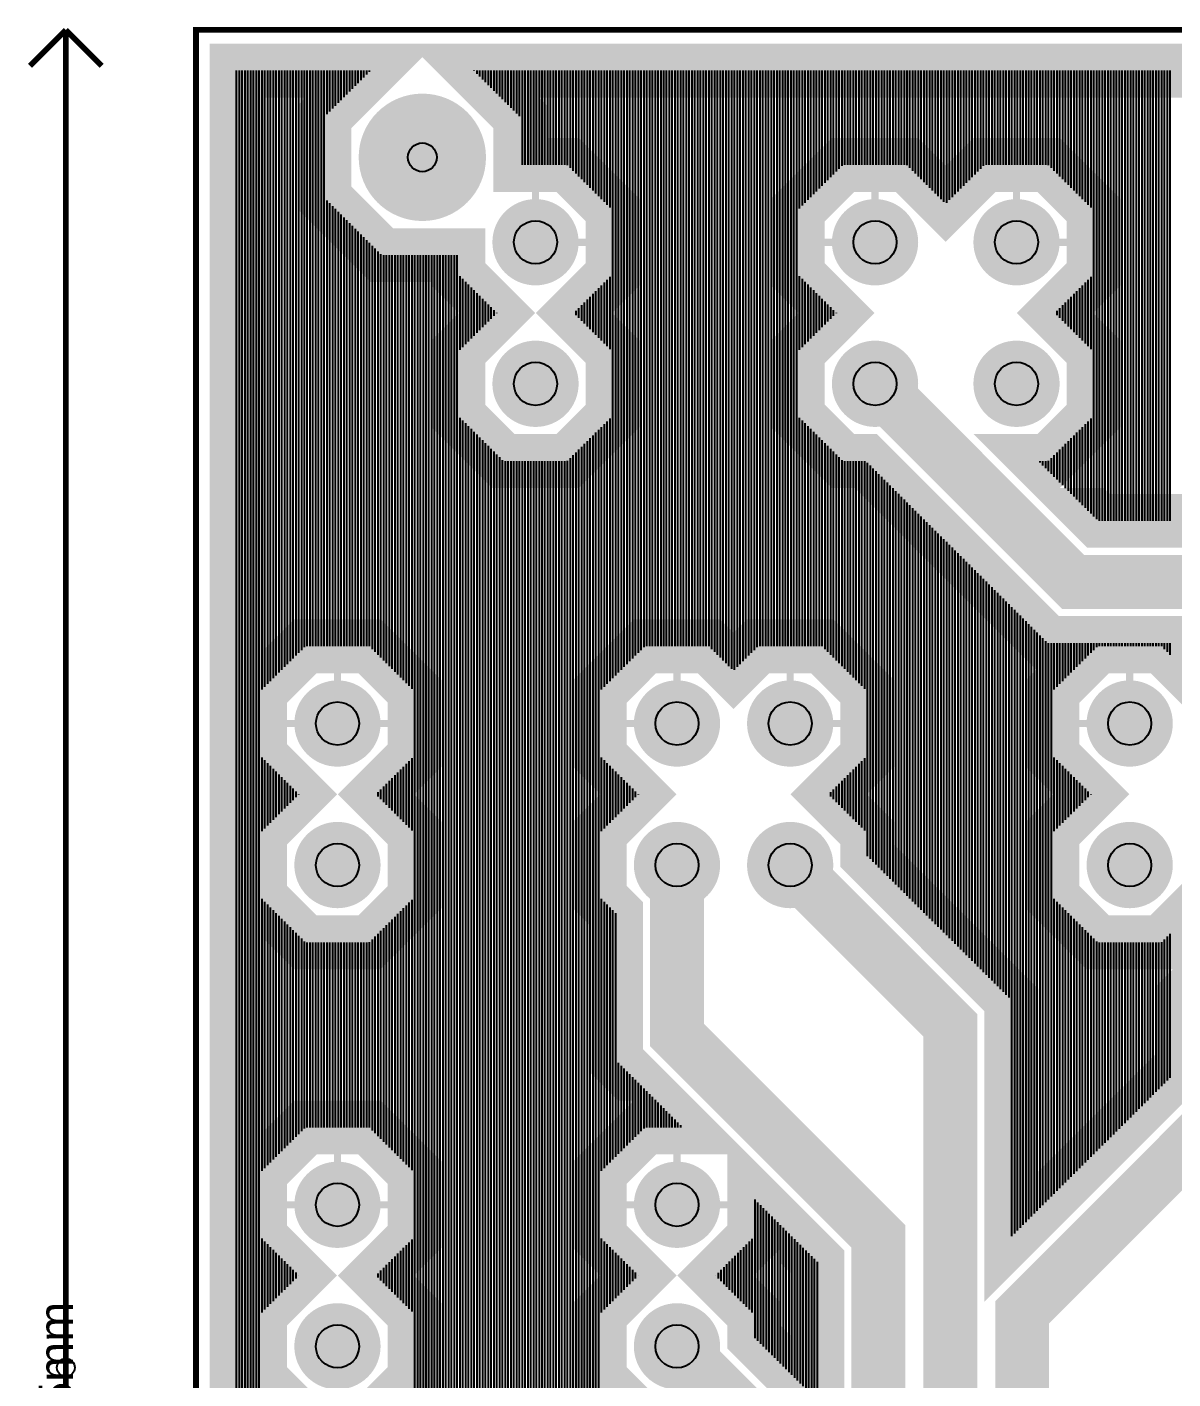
# Model space of a CAD drawing. Header units: centimetres. Extents: x -7.6 to 0, y -0.3 to 9.8.
# Drawn here: x -7.597 to -3.547, y 4.985 to 9.76 of the extents above; entities that cross this region are included whole.
import ezdxf

# ---------------------------------------------------------------- set-up
doc = ezdxf.new("R2010")
doc.units = ezdxf.units.CM
doc.layers.get('0').update_dxf_attribs({"linetype": 'CONTINUOUS'})

# ---------------------------------------------------------------- blocks, each defined once
blk = doc.blocks.new('EPAD')
at = {"const_width": 0.5}
blk.add_lwpolyline([(-0.25, 0, 1), (0.25, 0, 1)], format="xyb", close=True, dxfattribs=at)

msp = doc.modelspace()

# ---------------------------------------------------------------- linework, layer by layer
for points, const_width in [([(-7.46, 9.75), (-7.587, 9.623)], 0.02032), ([(-7.46, 0.3), (-7.46, 9.75)], 0.02032), ([(-7.46, 9.75), (-7.333, 9.623)], 0.02032), ([(-7, 0.3), (0, 0.3), (0, 9.75), (-7, 9.75), (-7, 0.3)], 0.02032), ([(-0.982332, 9.60649), (-6.017668, 9.60649), (-5.854351, 9.443173), (-5.854351, 9.273049), (-5.686899, 9.273049), (-5.526951, 9.113101), (-5.526951, 8.886899), (-5.66385, 8.75), (-5.526951, 8.613101), (-5.526951, 8.386899), (-5.686899, 8.226951), (-5.913101, 8.226951), (-6.073049, 8.386899), (-6.073049, 8.613101), (-5.93615, 8.75), (-6.073049, 8.886899), (-6.073049, 8.954351), (-6.343173, 8.954351), (-6.545649, 9.156827), (-6.545649, 9.443173), (-6.382332, 9.60649), (-6.85649, 9.60649), (-6.85649, 0.44351)], 0.1905), ([(-1.762559, 7.584101), (-3.989427, 7.584101), (-4.632277, 8.226951), (-4.713101, 8.226951), (-4.873049, 8.386899), (-4.873049, 8.613101), (-4.73615, 8.75), (-4.873049, 8.886899), (-4.873049, 9.113101), (-4.713101, 9.273049), (-4.486899, 9.273049), (-4.35, 9.13615), (-4.213101, 9.273049), (-3.986899, 9.273049), (-3.826951, 9.113101), (-3.826951, 8.886899), (-3.96385, 8.75), (-3.826951, 8.613101), (-3.826951, 8.386899), (-3.986899, 8.226951), (-4.021625, 8.226951), (-3.810573, 8.015899), (-2.861273, 8.015899)], 0.1905), ([(-5.8, 9.273049), (-5.8, 9)], 0.0254), ([(-4.6, 9.273049), (-4.6, 9)], 0.0254), ([(-4.1, 9.273049), (-4.1, 9)], 0.0254), ([(-5.526951, 9), (-5.8, 9)], 0.0254), ([(-4.873049, 9), (-4.6, 9)], 0.0254), ([(-3.826951, 9), (-4.1, 9)], 0.0254), ([(-4.6, 8.5), (-3.9, 7.8), (-1.673132, 7.8), (-1.325354, 7.452222), (-1.325354, 3.655051), (-2.556, 2.424405), (-2.556, 1.9)], 0.1905), ([(-6.773049, 7.413101), (-6.773049, 7.186899), (-6.63615, 7.05), (-6.773049, 6.913101), (-6.773049, 6.686899), (-6.613101, 6.526951), (-6.386899, 6.526951), (-6.226951, 6.686899), (-6.226951, 6.913101), (-6.36385, 7.05), (-6.226951, 7.186899), (-6.226951, 7.413101), (-6.386899, 7.573049), (-6.613101, 7.573049), (-6.773049, 7.413101)], 0.1905), ([(-5.413101, 4.826951), (-5.573049, 4.986899), (-5.573049, 5.213101), (-5.43615, 5.35), (-5.573049, 5.486899), (-5.573049, 5.713101), (-5.413101, 5.873049), (-5.278375, 5.873049), (-5.515899, 6.110573), (-5.515899, 6.629749), (-5.573049, 6.686899), (-5.573049, 6.913101), (-5.43615, 7.05), (-5.573049, 7.186899), (-5.573049, 7.413101), (-5.413101, 7.573049), (-5.186899, 7.573049), (-5.1, 7.48615), (-5.013101, 7.573049), (-4.786899, 7.573049), (-4.626951, 7.413101), (-4.626951, 7.186899), (-4.76385, 7.05), (-4.626951, 6.913101), (-4.626951, 6.832277), (-4.118101, 6.323427), (-4.118101, 5.487225), (-3.515899, 6.089427), (-3.515899, 6.597951), (-3.586899, 6.526951), (-3.813101, 6.526951), (-3.973049, 6.686899), (-3.973049, 6.913101), (-3.83615, 7.05), (-3.973049, 7.186899), (-3.973049, 7.413101), (-3.813101, 7.573049), (-3.586899, 7.573049), (-3.5, 7.48615), (-3.413101, 7.573049)], 0.1905), ([(-6.5, 7.573049), (-6.5, 7.3)], 0.0254), ([(-5.3, 7.573049), (-5.3, 7.3)], 0.0254), ([(-4.9, 7.573049), (-4.9, 7.3)], 0.0254), ([(-3.7, 7.573049), (-3.7, 7.3)], 0.0254), ([(-6.773049, 7.3), (-6.5, 7.3)], 0.0254), ([(-6.226951, 7.3), (-6.5, 7.3)], 0.0254), ([(-5.573049, 7.3), (-5.3, 7.3)], 0.0254), ([(-4.626951, 7.3), (-4.9, 7.3)], 0.0254), ([(-3.973049, 7.3), (-3.7, 7.3)], 0.0254), ([(-4.588, 1.9), (-4.588, 5.488), (-5.3, 6.2), (-5.3, 6.8)], 0.1905), ([(-4.334, 1.9), (-4.334, 6.234), (-4.9, 6.8)], 0.1905), ([(-3.3, 6.8), (-3.3, 6), (-4.08, 5.22), (-4.08, 1.9)], 0.1905), ([(-6.773049, 5.713101), (-6.773049, 5.486899), (-6.63615, 5.35), (-6.773049, 5.213101), (-6.773049, 4.986899), (-6.613101, 4.826951), (-6.386899, 4.826951), (-6.226951, 4.986899), (-6.226951, 5.213101), (-6.36385, 5.35), (-6.226951, 5.486899), (-6.226951, 5.713101), (-6.386899, 5.873049), (-6.613101, 5.873049), (-6.773049, 5.713101)], 0.1905), ([(-6.5, 5.873049), (-6.5, 5.6)], 0.0254), ([(-5.3, 5.873049), (-5.3, 5.6)], 0.0254), ([(-5.026951, 5.486899), (-5.16385, 5.35), (-5.026951, 5.213101), (-5.026951, 5.132277), (-4.803899, 4.909225), (-4.803899, 5.398573), (-5.026951, 5.621625), (-5.026951, 5.486899)], 0.1905), ([(-6.773049, 5.6), (-6.5, 5.6)], 0.0254), ([(-6.226951, 5.6), (-6.5, 5.6)], 0.0254), ([(-5.573049, 5.6), (-5.3, 5.6)], 0.0254), ([(-5.026951, 5.6), (-5.3, 5.6)], 0.0254), ([(-4.842, 1.9), (-4.842, 4.642), (-5.3, 5.1)], 0.1905)]:
    msp.add_lwpolyline(points, dxfattribs=dict(const_width=const_width))
for points in [[(-6.85649, 0.44351), (-6.85649, 9.60649)], [(-6.84649, 0.44351), (-6.84649, 9.60649)], [(-6.83649, 0.44351), (-6.83649, 9.60649)], [(-6.82649, 0.44351), (-6.82649, 9.60649)], [(-6.81649, 0.44351), (-6.81649, 9.60649)], [(-6.80649, 0.44351), (-6.80649, 9.60649)], [(-6.79649, 0.44351), (-6.79649, 9.60649)], [(-6.78649, 0.44351), (-6.78649, 9.60649)], [(-6.77649, 0.44351), (-6.77649, 9.60649)], [(-6.76649, 7.41966), (-6.76649, 9.60649)], [(-6.75649, 7.42966), (-6.75649, 9.60649)], [(-6.74649, 7.43966), (-6.74649, 9.60649)], [(-6.73649, 7.44966), (-6.73649, 9.60649)], [(-6.72649, 7.45966), (-6.72649, 9.60649)], [(-6.71649, 7.46966), (-6.71649, 9.60649)], [(-6.70649, 7.47966), (-6.70649, 9.60649)], [(-6.69649, 7.48966), (-6.69649, 9.60649)], [(-6.68649, 7.49966), (-6.68649, 9.60649)], [(-6.67649, 7.50966), (-6.67649, 9.60649)], [(-6.66649, 7.51966), (-6.66649, 9.60649)], [(-6.65649, 7.52966), (-6.65649, 9.60649)], [(-6.64649, 7.53966), (-6.64649, 9.60649)], [(-6.63649, 7.54966), (-6.63649, 9.60649)], [(-6.62649, 7.55966), (-6.62649, 9.60649)], [(-6.61649, 7.56966), (-6.61649, 9.60649)], [(-6.60649, 7.573049), (-6.60649, 9.60649)], [(-6.59649, 7.573049), (-6.59649, 9.60649)], [(-6.58649, 7.573049), (-6.58649, 9.60649)], [(-6.57649, 7.573049), (-6.57649, 9.60649)], [(-6.56649, 7.573049), (-6.56649, 9.60649)], [(-6.55649, 7.573049), (-6.55649, 9.60649)], [(-6.54649, 7.573049), (-6.54649, 9.60649)], [(-6.53649, 9.452332), (-6.53649, 9.60649)], [(-6.52649, 9.462332), (-6.52649, 9.60649)], [(-6.51649, 9.472332), (-6.51649, 9.60649)], [(-6.50649, 9.482332), (-6.50649, 9.60649)], [(-6.49649, 9.492332), (-6.49649, 9.60649)], [(-6.48649, 9.502332), (-6.48649, 9.60649)], [(-6.47649, 9.512332), (-6.47649, 9.60649)], [(-6.46649, 9.522332), (-6.46649, 9.60649)], [(-6.45649, 9.532332), (-6.45649, 9.60649)], [(-6.44649, 9.542332), (-6.44649, 9.60649)], [(-6.43649, 9.552332), (-6.43649, 9.60649)], [(-6.42649, 9.562332), (-6.42649, 9.60649)], [(-6.41649, 9.572332), (-6.41649, 9.60649)], [(-6.40649, 9.582332), (-6.40649, 9.60649)], [(-6.39649, 9.592332), (-6.39649, 9.60649)], [(-6.38649, 9.602332), (-6.38649, 9.60649)], [(-6.01649, 9.605312), (-6.01649, 9.60649)], [(-6.00649, 9.595312), (-6.00649, 9.60649)], [(-5.99649, 9.585312), (-5.99649, 9.60649)], [(-5.98649, 9.575312), (-5.98649, 9.60649)], [(-5.97649, 9.565312), (-5.97649, 9.60649)], [(-5.96649, 9.555312), (-5.96649, 9.60649)], [(-5.95649, 9.545312), (-5.95649, 9.60649)], [(-5.94649, 9.535312), (-5.94649, 9.60649)], [(-5.93649, 9.525312), (-5.93649, 9.60649)], [(-5.92649, 9.515312), (-5.92649, 9.60649)], [(-5.91649, 9.505312), (-5.91649, 9.60649)], [(-5.90649, 9.495312), (-5.90649, 9.60649)], [(-5.89649, 9.485312), (-5.89649, 9.60649)], [(-5.88649, 9.475312), (-5.88649, 9.60649)], [(-5.87649, 9.465312), (-5.87649, 9.60649)], [(-5.86649, 9.455312), (-5.86649, 9.60649)], [(-5.85649, 9.445312), (-5.85649, 9.60649)], [(-5.84649, 9.273049), (-5.84649, 9.60649)], [(-5.83649, 9.273049), (-5.83649, 9.60649)], [(-5.82649, 9.273049), (-5.82649, 9.60649)], [(-5.81649, 9.273049), (-5.81649, 9.60649)], [(-5.80649, 9.273049), (-5.80649, 9.60649)], [(-5.79649, 9.273049), (-5.79649, 9.60649)], [(-5.78649, 9.273049), (-5.78649, 9.60649)], [(-5.77649, 9.273049), (-5.77649, 9.60649)], [(-5.76649, 9.273049), (-5.76649, 9.60649)], [(-5.75649, 9.273049), (-5.75649, 9.60649)], [(-5.74649, 9.273049), (-5.74649, 9.60649)], [(-5.73649, 9.273049), (-5.73649, 9.60649)], [(-5.72649, 9.273049), (-5.72649, 9.60649)], [(-5.71649, 9.273049), (-5.71649, 9.60649)], [(-5.70649, 9.273049), (-5.70649, 9.60649)], [(-5.69649, 9.273049), (-5.69649, 9.60649)], [(-5.68649, 9.27264), (-5.68649, 9.60649)], [(-5.67649, 9.26264), (-5.67649, 9.60649)], [(-5.66649, 9.25264), (-5.66649, 9.60649)], [(-5.65649, 9.24264), (-5.65649, 9.60649)], [(-5.64649, 9.23264), (-5.64649, 9.60649)], [(-5.63649, 9.22264), (-5.63649, 9.60649)], [(-5.62649, 9.21264), (-5.62649, 9.60649)], [(-5.61649, 9.20264), (-5.61649, 9.60649)], [(-5.60649, 9.19264), (-5.60649, 9.60649)], [(-5.59649, 9.18264), (-5.59649, 9.60649)], [(-5.58649, 9.17264), (-5.58649, 9.60649)], [(-5.57649, 9.16264), (-5.57649, 9.60649)], [(-5.56649, 9.15264), (-5.56649, 9.60649)], [(-5.55649, 9.14264), (-5.55649, 9.60649)], [(-5.54649, 9.13264), (-5.54649, 9.60649)], [(-5.53649, 9.12264), (-5.53649, 9.60649)], [(-5.52649, 7.45966), (-5.52649, 9.60649)], [(-5.51649, 7.46966), (-5.51649, 9.60649)], [(-5.50649, 7.47966), (-5.50649, 9.60649)], [(-5.49649, 7.48966), (-5.49649, 9.60649)], [(-5.48649, 7.49966), (-5.48649, 9.60649)], [(-5.47649, 7.50966), (-5.47649, 9.60649)], [(-5.46649, 7.51966), (-5.46649, 9.60649)], [(-5.45649, 7.52966), (-5.45649, 9.60649)], [(-5.44649, 7.53966), (-5.44649, 9.60649)], [(-5.43649, 7.54966), (-5.43649, 9.60649)], [(-5.42649, 7.55966), (-5.42649, 9.60649)], [(-5.41649, 7.56966), (-5.41649, 9.60649)], [(-5.40649, 7.573049), (-5.40649, 9.60649)], [(-5.39649, 7.573049), (-5.39649, 9.60649)], [(-5.38649, 7.573049), (-5.38649, 9.60649)], [(-5.37649, 7.573049), (-5.37649, 9.60649)], [(-5.36649, 7.573049), (-5.36649, 9.60649)], [(-5.35649, 7.573049), (-5.35649, 9.60649)], [(-5.34649, 7.573049), (-5.34649, 9.60649)], [(-5.33649, 7.573049), (-5.33649, 9.60649)], [(-5.32649, 7.573049), (-5.32649, 9.60649)], [(-5.31649, 7.573049), (-5.31649, 9.60649)], [(-5.30649, 7.573049), (-5.30649, 9.60649)], [(-5.29649, 7.573049), (-5.29649, 9.60649)], [(-5.28649, 7.573049), (-5.28649, 9.60649)], [(-5.27649, 7.573049), (-5.27649, 9.60649)], [(-5.26649, 7.573049), (-5.26649, 9.60649)], [(-5.25649, 7.573049), (-5.25649, 9.60649)], [(-5.24649, 7.573049), (-5.24649, 9.60649)], [(-5.23649, 7.573049), (-5.23649, 9.60649)], [(-5.22649, 7.573049), (-5.22649, 9.60649)], [(-5.21649, 7.573049), (-5.21649, 9.60649)], [(-5.20649, 7.573049), (-5.20649, 9.60649)], [(-5.19649, 7.573049), (-5.19649, 9.60649)], [(-5.18649, 7.57264), (-5.18649, 9.60649)], [(-5.17649, 7.56264), (-5.17649, 9.60649)], [(-5.16649, 7.55264), (-5.16649, 9.60649)], [(-5.15649, 7.54264), (-5.15649, 9.60649)], [(-5.14649, 7.53264), (-5.14649, 9.60649)], [(-5.13649, 7.52264), (-5.13649, 9.60649)], [(-5.12649, 7.51264), (-5.12649, 9.60649)], [(-5.11649, 7.50264), (-5.11649, 9.60649)], [(-5.10649, 7.49264), (-5.10649, 9.60649)], [(-5.09649, 7.48966), (-5.09649, 9.60649)], [(-5.08649, 7.49966), (-5.08649, 9.60649)], [(-5.07649, 7.50966), (-5.07649, 9.60649)], [(-5.06649, 7.51966), (-5.06649, 9.60649)], [(-5.05649, 7.52966), (-5.05649, 9.60649)], [(-5.04649, 7.53966), (-5.04649, 9.60649)], [(-5.03649, 7.54966), (-5.03649, 9.60649)], [(-5.02649, 7.55966), (-5.02649, 9.60649)], [(-5.01649, 7.56966), (-5.01649, 9.60649)], [(-5.00649, 7.573049), (-5.00649, 9.60649)], [(-4.99649, 7.573049), (-4.99649, 9.60649)], [(-4.98649, 7.573049), (-4.98649, 9.60649)], [(-4.97649, 7.573049), (-4.97649, 9.60649)], [(-4.96649, 7.573049), (-4.96649, 9.60649)], [(-4.95649, 7.573049), (-4.95649, 9.60649)], [(-4.94649, 7.573049), (-4.94649, 9.60649)], [(-4.93649, 7.573049), (-4.93649, 9.60649)], [(-4.92649, 7.573049), (-4.92649, 9.60649)], [(-4.91649, 7.573049), (-4.91649, 9.60649)], [(-4.90649, 7.573049), (-4.90649, 9.60649)], [(-4.89649, 7.573049), (-4.89649, 9.60649)], [(-4.88649, 7.573049), (-4.88649, 9.60649)], [(-4.87649, 7.573049), (-4.87649, 9.60649)], [(-4.86649, 9.11966), (-4.86649, 9.60649)], [(-4.85649, 9.12966), (-4.85649, 9.60649)], [(-4.84649, 9.13966), (-4.84649, 9.60649)], [(-4.83649, 9.14966), (-4.83649, 9.60649)], [(-4.82649, 9.15966), (-4.82649, 9.60649)], [(-4.81649, 9.16966), (-4.81649, 9.60649)], [(-4.80649, 9.17966), (-4.80649, 9.60649)], [(-4.79649, 9.18966), (-4.79649, 9.60649)], [(-4.78649, 9.19966), (-4.78649, 9.60649)], [(-4.77649, 9.20966), (-4.77649, 9.60649)], [(-4.76649, 9.21966), (-4.76649, 9.60649)], [(-4.75649, 9.22966), (-4.75649, 9.60649)], [(-4.74649, 9.23966), (-4.74649, 9.60649)], [(-4.73649, 9.24966), (-4.73649, 9.60649)], [(-4.72649, 9.25966), (-4.72649, 9.60649)], [(-4.71649, 9.26966), (-4.71649, 9.60649)], [(-4.70649, 9.273049), (-4.70649, 9.60649)], [(-4.69649, 9.273049), (-4.69649, 9.60649)], [(-4.68649, 9.273049), (-4.68649, 9.60649)], [(-4.67649, 9.273049), (-4.67649, 9.60649)], [(-4.66649, 9.273049), (-4.66649, 9.60649)], [(-4.65649, 9.273049), (-4.65649, 9.60649)], [(-4.64649, 9.273049), (-4.64649, 9.60649)], [(-4.63649, 9.273049), (-4.63649, 9.60649)], [(-4.62649, 9.273049), (-4.62649, 9.60649)], [(-4.61649, 9.273049), (-4.61649, 9.60649)], [(-4.60649, 9.273049), (-4.60649, 9.60649)], [(-4.59649, 9.273049), (-4.59649, 9.60649)], [(-4.58649, 9.273049), (-4.58649, 9.60649)], [(-4.57649, 9.273049), (-4.57649, 9.60649)], [(-4.56649, 9.273049), (-4.56649, 9.60649)], [(-4.55649, 9.273049), (-4.55649, 9.60649)], [(-4.54649, 9.273049), (-4.54649, 9.60649)], [(-4.53649, 9.273049), (-4.53649, 9.60649)], [(-4.52649, 9.273049), (-4.52649, 9.60649)], [(-4.51649, 9.273049), (-4.51649, 9.60649)], [(-4.50649, 9.273049), (-4.50649, 9.60649)], [(-4.49649, 9.273049), (-4.49649, 9.60649)], [(-4.48649, 9.27264), (-4.48649, 9.60649)], [(-4.47649, 9.26264), (-4.47649, 9.60649)], [(-4.46649, 9.25264), (-4.46649, 9.60649)], [(-4.45649, 9.24264), (-4.45649, 9.60649)], [(-4.44649, 9.23264), (-4.44649, 9.60649)], [(-4.43649, 9.22264), (-4.43649, 9.60649)], [(-4.42649, 9.21264), (-4.42649, 9.60649)], [(-4.41649, 9.20264), (-4.41649, 9.60649)], [(-4.40649, 9.19264), (-4.40649, 9.60649)], [(-4.39649, 9.18264), (-4.39649, 9.60649)], [(-4.38649, 9.17264), (-4.38649, 9.60649)], [(-4.37649, 9.16264), (-4.37649, 9.60649)], [(-4.36649, 9.15264), (-4.36649, 9.60649)], [(-4.35649, 9.14264), (-4.35649, 9.60649)], [(-4.34649, 9.13966), (-4.34649, 9.60649)], [(-4.33649, 9.14966), (-4.33649, 9.60649)], [(-4.32649, 9.15966), (-4.32649, 9.60649)], [(-4.31649, 9.16966), (-4.31649, 9.60649)], [(-4.30649, 9.17966), (-4.30649, 9.60649)], [(-4.29649, 9.18966), (-4.29649, 9.60649)], [(-4.28649, 9.19966), (-4.28649, 9.60649)], [(-4.27649, 9.20966), (-4.27649, 9.60649)], [(-4.26649, 9.21966), (-4.26649, 9.60649)], [(-4.25649, 9.22966), (-4.25649, 9.60649)], [(-4.24649, 9.23966), (-4.24649, 9.60649)], [(-4.23649, 9.24966), (-4.23649, 9.60649)], [(-4.22649, 9.25966), (-4.22649, 9.60649)], [(-4.21649, 9.26966), (-4.21649, 9.60649)], [(-4.20649, 9.273049), (-4.20649, 9.60649)], [(-4.19649, 9.273049), (-4.19649, 9.60649)], [(-4.18649, 9.273049), (-4.18649, 9.60649)], [(-4.17649, 9.273049), (-4.17649, 9.60649)], [(-4.16649, 9.273049), (-4.16649, 9.60649)], [(-4.15649, 9.273049), (-4.15649, 9.60649)], [(-4.14649, 9.273049), (-4.14649, 9.60649)], [(-4.13649, 9.273049), (-4.13649, 9.60649)], [(-4.12649, 9.273049), (-4.12649, 9.60649)], [(-4.11649, 9.273049), (-4.11649, 9.60649)], [(-4.10649, 9.273049), (-4.10649, 9.60649)], [(-4.09649, 9.273049), (-4.09649, 9.60649)], [(-4.08649, 9.273049), (-4.08649, 9.60649)], [(-4.07649, 9.273049), (-4.07649, 9.60649)], [(-4.06649, 9.273049), (-4.06649, 9.60649)], [(-4.05649, 9.273049), (-4.05649, 9.60649)], [(-4.04649, 9.273049), (-4.04649, 9.60649)], [(-4.03649, 9.273049), (-4.03649, 9.60649)], [(-4.02649, 9.273049), (-4.02649, 9.60649)], [(-4.01649, 9.273049), (-4.01649, 9.60649)], [(-4.00649, 9.273049), (-4.00649, 9.60649)], [(-3.99649, 9.273049), (-3.99649, 9.60649)], [(-3.98649, 9.27264), (-3.98649, 9.60649)], [(-3.97649, 9.26264), (-3.97649, 9.60649)], [(-3.96649, 9.25264), (-3.96649, 9.60649)], [(-3.95649, 9.24264), (-3.95649, 9.60649)], [(-3.94649, 9.23264), (-3.94649, 9.60649)], [(-3.93649, 9.22264), (-3.93649, 9.60649)], [(-3.92649, 9.21264), (-3.92649, 9.60649)], [(-3.91649, 9.20264), (-3.91649, 9.60649)], [(-3.90649, 9.19264), (-3.90649, 9.60649)], [(-3.89649, 9.18264), (-3.89649, 9.60649)], [(-3.88649, 9.17264), (-3.88649, 9.60649)], [(-3.87649, 9.16264), (-3.87649, 9.60649)], [(-3.86649, 9.15264), (-3.86649, 9.60649)], [(-3.85649, 9.14264), (-3.85649, 9.60649)], [(-3.84649, 9.13264), (-3.84649, 9.60649)], [(-3.83649, 9.12264), (-3.83649, 9.60649)], [(-3.82649, 8.031816), (-3.82649, 9.60649)], [(-3.81649, 8.021816), (-3.81649, 9.60649)], [(-3.80649, 8.015899), (-3.80649, 9.60649)], [(-3.79649, 8.015899), (-3.79649, 9.60649)], [(-3.78649, 8.015899), (-3.78649, 9.60649)], [(-3.77649, 8.015899), (-3.77649, 9.60649)], [(-3.76649, 8.015899), (-3.76649, 9.60649)], [(-3.75649, 8.015899), (-3.75649, 9.60649)], [(-3.74649, 8.015899), (-3.74649, 9.60649)], [(-3.73649, 8.015899), (-3.73649, 9.60649)], [(-3.72649, 8.015899), (-3.72649, 9.60649)], [(-3.71649, 8.015899), (-3.71649, 9.60649)], [(-3.70649, 8.015899), (-3.70649, 9.60649)], [(-3.69649, 8.015899), (-3.69649, 9.60649)], [(-3.68649, 8.015899), (-3.68649, 9.60649)], [(-3.67649, 8.015899), (-3.67649, 9.60649)], [(-3.66649, 8.015899), (-3.66649, 9.60649)], [(-3.65649, 8.015899), (-3.65649, 9.60649)], [(-3.64649, 8.015899), (-3.64649, 9.60649)], [(-3.63649, 8.015899), (-3.63649, 9.60649)], [(-3.62649, 8.015899), (-3.62649, 9.60649)], [(-3.61649, 8.015899), (-3.61649, 9.60649)], [(-3.60649, 8.015899), (-3.60649, 9.60649)], [(-3.59649, 8.015899), (-3.59649, 9.60649)], [(-3.58649, 8.015899), (-3.58649, 9.60649)], [(-3.57649, 8.015899), (-3.57649, 9.60649)], [(-3.56649, 8.015899), (-3.56649, 9.60649)], [(-3.55649, 8.015899), (-3.55649, 9.60649)], [(-6.53649, 7.573049), (-6.53649, 9.147668)], [(-6.52649, 7.573049), (-6.52649, 9.137668)], [(-6.51649, 7.573049), (-6.51649, 9.127668)], [(-6.50649, 7.573049), (-6.50649, 9.117668)], [(-6.49649, 7.573049), (-6.49649, 9.107668)], [(-6.48649, 7.573049), (-6.48649, 9.097668)], [(-6.47649, 7.573049), (-6.47649, 9.087668)], [(-6.46649, 7.573049), (-6.46649, 9.077668)], [(-6.45649, 7.573049), (-6.45649, 9.067668)], [(-6.44649, 7.573049), (-6.44649, 9.057668)], [(-6.43649, 7.573049), (-6.43649, 9.047668)], [(-6.42649, 7.573049), (-6.42649, 9.037668)], [(-6.41649, 7.573049), (-6.41649, 9.027668)], [(-6.40649, 7.573049), (-6.40649, 9.017668)], [(-6.39649, 7.573049), (-6.39649, 9.007668)], [(-6.38649, 7.57264), (-6.38649, 8.997668)], [(-6.37649, 7.56264), (-6.37649, 8.987668)], [(-6.36649, 7.55264), (-6.36649, 8.977668)], [(-6.35649, 7.54264), (-6.35649, 8.967668)], [(-6.34649, 7.53264), (-6.34649, 8.957668)], [(-6.33649, 7.52264), (-6.33649, 8.954351)], [(-6.32649, 7.51264), (-6.32649, 8.954351)], [(-6.31649, 7.50264), (-6.31649, 8.954351)], [(-6.30649, 7.49264), (-6.30649, 8.954351)], [(-6.29649, 7.48264), (-6.29649, 8.954351)], [(-6.28649, 7.47264), (-6.28649, 8.954351)], [(-6.27649, 7.46264), (-6.27649, 8.954351)], [(-6.26649, 7.45264), (-6.26649, 8.954351)], [(-6.25649, 7.44264), (-6.25649, 8.954351)], [(-6.24649, 7.43264), (-6.24649, 8.954351)], [(-6.23649, 7.42264), (-6.23649, 8.954351)], [(-6.22649, 0.945649), (-6.22649, 8.954351)], [(-6.21649, 0.945649), (-6.21649, 8.954351)], [(-6.20649, 0.945649), (-6.20649, 8.954351)], [(-6.19649, 0.945649), (-6.19649, 8.954351)], [(-6.18649, 0.945649), (-6.18649, 8.954351)], [(-6.17649, 0.945649), (-6.17649, 8.954351)], [(-6.16649, 0.945649), (-6.16649, 8.954351)], [(-6.15649, 0.945649), (-6.15649, 8.954351)], [(-6.14649, 0.945649), (-6.14649, 8.954351)], [(-6.13649, 0.945649), (-6.13649, 8.954351)], [(-6.12649, 0.945649), (-6.12649, 8.954351)], [(-6.11649, 0.945649), (-6.11649, 8.954351)], [(-6.10649, 0.945649), (-6.10649, 8.954351)], [(-6.09649, 0.945649), (-6.09649, 8.954351)], [(-6.08649, 0.945649), (-6.08649, 8.954351)], [(-6.07649, 0.945649), (-6.07649, 8.954351)], [(-6.06649, 8.61966), (-6.06649, 8.88034)], [(-6.05649, 8.62966), (-6.05649, 8.87034)], [(-6.04649, 8.63966), (-6.04649, 8.86034)], [(-6.03649, 8.64966), (-6.03649, 8.85034)], [(-6.02649, 8.65966), (-6.02649, 8.84034)], [(-5.57649, 8.66264), (-5.57649, 8.83736)], [(-5.56649, 8.65264), (-5.56649, 8.84736)], [(-5.55649, 8.64264), (-5.55649, 8.85736)], [(-5.54649, 8.63264), (-5.54649, 8.86736)], [(-5.53649, 8.62264), (-5.53649, 8.87736)], [(-4.86649, 8.61966), (-4.86649, 8.88034)], [(-4.85649, 8.62966), (-4.85649, 8.87034)], [(-4.84649, 8.63966), (-4.84649, 8.86034)], [(-4.83649, 8.64966), (-4.83649, 8.85034)], [(-4.82649, 8.65966), (-4.82649, 8.84034)], [(-3.87649, 8.66264), (-3.87649, 8.83736)], [(-3.86649, 8.65264), (-3.86649, 8.84736)], [(-3.85649, 8.64264), (-3.85649, 8.85736)], [(-3.84649, 8.63264), (-3.84649, 8.86736)], [(-3.83649, 8.62264), (-3.83649, 8.87736)], [(-6.01649, 8.66966), (-6.01649, 8.83034)], [(-6.00649, 8.67966), (-6.00649, 8.82034)], [(-5.99649, 8.68966), (-5.99649, 8.81034)], [(-5.98649, 8.69966), (-5.98649, 8.80034)], [(-5.97649, 8.70966), (-5.97649, 8.79034)], [(-5.62649, 8.71264), (-5.62649, 8.78736)], [(-5.61649, 8.70264), (-5.61649, 8.79736)], [(-5.60649, 8.69264), (-5.60649, 8.80736)], [(-5.59649, 8.68264), (-5.59649, 8.81736)], [(-5.58649, 8.67264), (-5.58649, 8.82736)], [(-4.81649, 8.66966), (-4.81649, 8.83034)], [(-4.80649, 8.67966), (-4.80649, 8.82034)], [(-4.79649, 8.68966), (-4.79649, 8.81034)], [(-4.78649, 8.69966), (-4.78649, 8.80034)], [(-4.77649, 8.70966), (-4.77649, 8.79034)], [(-3.92649, 8.71264), (-3.92649, 8.78736)], [(-3.91649, 8.70264), (-3.91649, 8.79736)], [(-3.90649, 8.69264), (-3.90649, 8.80736)], [(-3.89649, 8.68264), (-3.89649, 8.81736)], [(-3.88649, 8.67264), (-3.88649, 8.82736)], [(-5.96649, 8.71966), (-5.96649, 8.78034)], [(-5.95649, 8.72966), (-5.95649, 8.77034)], [(-5.94649, 8.73966), (-5.94649, 8.76034)], [(-5.93649, 8.74966), (-5.93649, 8.75034)], [(-5.65649, 8.74264), (-5.65649, 8.75736)], [(-5.64649, 8.73264), (-5.64649, 8.76736)], [(-5.63649, 8.72264), (-5.63649, 8.77736)], [(-4.76649, 8.71966), (-4.76649, 8.78034)], [(-4.75649, 8.72966), (-4.75649, 8.77034)], [(-4.74649, 8.73966), (-4.74649, 8.76034)], [(-4.73649, 8.74966), (-4.73649, 8.75034)], [(-3.95649, 8.74264), (-3.95649, 8.75736)], [(-3.94649, 8.73264), (-3.94649, 8.76736)], [(-3.93649, 8.72264), (-3.93649, 8.77736)], [(-6.06649, 0.945649), (-6.06649, 8.38034)], [(-6.05649, 0.945312), (-6.05649, 8.37034)], [(-6.04649, 0.935312), (-6.04649, 8.36034)], [(-5.55649, 7.42966), (-5.55649, 8.35736)], [(-5.54649, 7.43966), (-5.54649, 8.36736)], [(-5.53649, 7.44966), (-5.53649, 8.37736)], [(-4.86649, 7.573049), (-4.86649, 8.38034)], [(-4.85649, 7.573049), (-4.85649, 8.37034)], [(-4.84649, 7.573049), (-4.84649, 8.36034)], [(-3.85649, 8.061816), (-3.85649, 8.35736)], [(-3.84649, 8.051816), (-3.84649, 8.36736)], [(-3.83649, 8.041816), (-3.83649, 8.37736)], [(-6.03649, 0.925312), (-6.03649, 8.35034)], [(-6.02649, 0.915312), (-6.02649, 8.34034)], [(-6.01649, 0.905312), (-6.01649, 8.33034)], [(-6.00649, 0.895312), (-6.00649, 8.32034)], [(-5.99649, 0.885312), (-5.99649, 8.31034)], [(-5.59649, 0.44351), (-5.59649, 8.31736)], [(-5.58649, 0.44351), (-5.58649, 8.32736)], [(-5.57649, 0.44351), (-5.57649, 8.33736)], [(-5.56649, 7.41966), (-5.56649, 8.34736)], [(-4.83649, 7.573049), (-4.83649, 8.35034)], [(-4.82649, 7.573049), (-4.82649, 8.34034)], [(-4.81649, 7.573049), (-4.81649, 8.33034)], [(-4.80649, 7.573049), (-4.80649, 8.32034)], [(-4.79649, 7.573049), (-4.79649, 8.31034)], [(-3.89649, 8.101816), (-3.89649, 8.31736)], [(-3.88649, 8.091816), (-3.88649, 8.32736)], [(-3.87649, 8.081816), (-3.87649, 8.33736)], [(-3.86649, 8.071816), (-3.86649, 8.34736)], [(-5.98649, 0.875312), (-5.98649, 8.30034)], [(-5.97649, 0.865312), (-5.97649, 8.29034)], [(-5.96649, 0.855312), (-5.96649, 8.28034)], [(-5.95649, 0.845312), (-5.95649, 8.27034)], [(-5.64649, 0.44351), (-5.64649, 8.26736)], [(-5.63649, 0.44351), (-5.63649, 8.27736)], [(-5.62649, 0.44351), (-5.62649, 8.28736)], [(-5.61649, 0.44351), (-5.61649, 8.29736)], [(-5.60649, 0.44351), (-5.60649, 8.30736)], [(-4.78649, 7.57264), (-4.78649, 8.30034)], [(-4.77649, 7.56264), (-4.77649, 8.29034)], [(-4.76649, 7.55264), (-4.76649, 8.28034)], [(-4.75649, 7.54264), (-4.75649, 8.27034)], [(-3.94649, 8.151816), (-3.94649, 8.26736)], [(-3.93649, 8.141816), (-3.93649, 8.27736)], [(-3.92649, 8.131816), (-3.92649, 8.28736)], [(-3.91649, 8.121816), (-3.91649, 8.29736)], [(-3.90649, 8.111816), (-3.90649, 8.30736)], [(-5.94649, 0.835312), (-5.94649, 8.26034)], [(-5.93649, 0.825312), (-5.93649, 8.25034)], [(-5.92649, 0.815312), (-5.92649, 8.24034)], [(-5.91649, 0.805312), (-5.91649, 8.23034)], [(-5.90649, 0.795312), (-5.90649, 8.226951)], [(-5.89649, 0.785312), (-5.89649, 8.226951)], [(-5.88649, 0.775312), (-5.88649, 8.226951)], [(-5.87649, 0.765312), (-5.87649, 8.226951)], [(-5.86649, 0.755312), (-5.86649, 8.226951)], [(-5.85649, 0.745312), (-5.85649, 8.226951)], [(-5.84649, 0.44351), (-5.84649, 8.226951)], [(-5.83649, 0.44351), (-5.83649, 8.226951)], [(-5.82649, 0.44351), (-5.82649, 8.226951)], [(-5.81649, 0.44351), (-5.81649, 8.226951)], [(-5.80649, 0.44351), (-5.80649, 8.226951)], [(-5.79649, 0.44351), (-5.79649, 8.226951)], [(-5.78649, 0.44351), (-5.78649, 8.226951)], [(-5.77649, 0.44351), (-5.77649, 8.226951)], [(-5.76649, 0.44351), (-5.76649, 8.226951)], [(-5.75649, 0.44351), (-5.75649, 8.226951)], [(-5.74649, 0.44351), (-5.74649, 8.226951)], [(-5.73649, 0.44351), (-5.73649, 8.226951)], [(-5.72649, 0.44351), (-5.72649, 8.226951)], [(-5.71649, 0.44351), (-5.71649, 8.226951)], [(-5.70649, 0.44351), (-5.70649, 8.226951)], [(-5.69649, 0.44351), (-5.69649, 8.226951)], [(-5.68649, 0.44351), (-5.68649, 8.22736)], [(-5.67649, 0.44351), (-5.67649, 8.23736)], [(-5.66649, 0.44351), (-5.66649, 8.24736)], [(-5.65649, 0.44351), (-5.65649, 8.25736)], [(-4.74649, 7.53264), (-4.74649, 8.26034)], [(-4.73649, 7.52264), (-4.73649, 8.25034)], [(-4.72649, 7.51264), (-4.72649, 8.24034)], [(-4.71649, 7.50264), (-4.71649, 8.23034)], [(-4.70649, 7.49264), (-4.70649, 8.226951)], [(-4.69649, 7.48264), (-4.69649, 8.226951)], [(-4.68649, 7.47264), (-4.68649, 8.226951)], [(-4.67649, 7.46264), (-4.67649, 8.226951)], [(-4.66649, 7.45264), (-4.66649, 8.226951)], [(-4.65649, 7.44264), (-4.65649, 8.226951)], [(-4.64649, 7.43264), (-4.64649, 8.226951)], [(-4.63649, 7.42264), (-4.63649, 8.226951)], [(-4.62649, 6.831816), (-4.62649, 8.221164)], [(-4.01649, 8.221816), (-4.01649, 8.226951)], [(-4.00649, 8.211816), (-4.00649, 8.226951)], [(-3.99649, 8.201816), (-3.99649, 8.226951)], [(-3.98649, 8.191816), (-3.98649, 8.22736)], [(-3.97649, 8.181816), (-3.97649, 8.23736)], [(-3.96649, 8.171816), (-3.96649, 8.24736)], [(-3.95649, 8.161816), (-3.95649, 8.25736)], [(-4.61649, 6.821816), (-4.61649, 8.211164)], [(-4.60649, 6.811816), (-4.60649, 8.201164)], [(-4.59649, 6.801816), (-4.59649, 8.191164)], [(-4.58649, 6.791816), (-4.58649, 8.181164)], [(-4.57649, 6.781816), (-4.57649, 8.171164)], [(-4.56649, 6.771816), (-4.56649, 8.161164)], [(-4.55649, 6.761816), (-4.55649, 8.151164)], [(-4.54649, 6.751816), (-4.54649, 8.141164)], [(-4.53649, 6.741816), (-4.53649, 8.131164)], [(-4.52649, 6.731816), (-4.52649, 8.121164)], [(-4.51649, 6.721816), (-4.51649, 8.111164)], [(-4.50649, 6.711816), (-4.50649, 8.101164)], [(-4.49649, 6.701816), (-4.49649, 8.091164)], [(-4.48649, 6.691816), (-4.48649, 8.081164)], [(-4.47649, 6.681816), (-4.47649, 8.071164)], [(-4.46649, 6.671816), (-4.46649, 8.061164)], [(-4.45649, 6.661816), (-4.45649, 8.051164)], [(-4.44649, 6.651816), (-4.44649, 8.041164)], [(-4.43649, 6.641816), (-4.43649, 8.031164)], [(-4.42649, 6.631816), (-4.42649, 8.021164)], [(-4.41649, 6.621816), (-4.41649, 8.011164)], [(-4.40649, 6.611816), (-4.40649, 8.001164)], [(-4.39649, 6.601816), (-4.39649, 7.991164)], [(-4.38649, 6.591816), (-4.38649, 7.981164)], [(-4.37649, 6.581816), (-4.37649, 7.971164)], [(-4.36649, 6.571816), (-4.36649, 7.961164)], [(-4.35649, 6.561816), (-4.35649, 7.951164)], [(-4.34649, 6.551816), (-4.34649, 7.941164)], [(-4.33649, 6.541816), (-4.33649, 7.931164)], [(-4.32649, 6.531816), (-4.32649, 7.921164)], [(-4.31649, 6.521816), (-4.31649, 7.911164)], [(-4.30649, 6.511816), (-4.30649, 7.901164)], [(-4.29649, 6.501816), (-4.29649, 7.891164)], [(-4.28649, 6.491816), (-4.28649, 7.881164)], [(-4.27649, 6.481816), (-4.27649, 7.871164)], [(-4.26649, 6.471816), (-4.26649, 7.861164)], [(-4.25649, 6.461816), (-4.25649, 7.851164)], [(-4.24649, 6.451816), (-4.24649, 7.841164)], [(-4.23649, 6.441816), (-4.23649, 7.831164)], [(-4.22649, 6.431816), (-4.22649, 7.821164)], [(-4.21649, 6.421816), (-4.21649, 7.811164)], [(-4.20649, 6.411816), (-4.20649, 7.801164)], [(-4.19649, 6.401816), (-4.19649, 7.791164)], [(-4.18649, 6.391816), (-4.18649, 7.781164)], [(-4.17649, 6.381816), (-4.17649, 7.771164)], [(-4.16649, 6.371816), (-4.16649, 7.761164)], [(-4.15649, 6.361816), (-4.15649, 7.751164)], [(-4.14649, 6.351816), (-4.14649, 7.741164)], [(-4.13649, 6.341816), (-4.13649, 7.731164)], [(-4.12649, 6.331816), (-4.12649, 7.721164)], [(-4.11649, 5.488836), (-4.11649, 7.711164)], [(-4.10649, 5.498836), (-4.10649, 7.701164)], [(-4.09649, 5.508836), (-4.09649, 7.691164)], [(-4.08649, 5.518836), (-4.08649, 7.681164)], [(-4.07649, 5.528836), (-4.07649, 7.671164)], [(-4.06649, 5.538836), (-4.06649, 7.661164)], [(-4.05649, 5.548836), (-4.05649, 7.651164)], [(-4.04649, 5.558836), (-4.04649, 7.641164)], [(-4.03649, 5.568836), (-4.03649, 7.631164)], [(-4.02649, 5.578836), (-4.02649, 7.621164)], [(-4.01649, 5.588836), (-4.01649, 7.611164)], [(-4.00649, 5.598836), (-4.00649, 7.601164)], [(-3.99649, 5.608836), (-3.99649, 7.591164)], [(-3.98649, 5.618836), (-3.98649, 7.584101)], [(-3.97649, 5.628836), (-3.97649, 7.584101)], [(-3.96649, 7.41966), (-3.96649, 7.584101)], [(-3.95649, 7.42966), (-3.95649, 7.584101)], [(-3.94649, 7.43966), (-3.94649, 7.584101)], [(-3.93649, 7.44966), (-3.93649, 7.584101)], [(-3.92649, 7.45966), (-3.92649, 7.584101)], [(-3.91649, 7.46966), (-3.91649, 7.584101)], [(-3.90649, 7.47966), (-3.90649, 7.584101)], [(-3.89649, 7.48966), (-3.89649, 7.584101)], [(-3.88649, 7.49966), (-3.88649, 7.584101)], [(-3.87649, 7.50966), (-3.87649, 7.584101)], [(-3.86649, 7.51966), (-3.86649, 7.584101)], [(-3.85649, 7.52966), (-3.85649, 7.584101)], [(-3.84649, 7.53966), (-3.84649, 7.584101)], [(-3.83649, 7.54966), (-3.83649, 7.584101)], [(-3.82649, 7.55966), (-3.82649, 7.584101)], [(-3.81649, 7.56966), (-3.81649, 7.584101)], [(-3.80649, 7.573049), (-3.80649, 7.584101)], [(-3.79649, 7.573049), (-3.79649, 7.584101)], [(-3.78649, 7.573049), (-3.78649, 7.584101)], [(-3.77649, 7.573049), (-3.77649, 7.584101)], [(-3.76649, 7.573049), (-3.76649, 7.584101)], [(-3.75649, 7.573049), (-3.75649, 7.584101)], [(-3.74649, 7.573049), (-3.74649, 7.584101)], [(-3.73649, 7.573049), (-3.73649, 7.584101)], [(-3.72649, 7.573049), (-3.72649, 7.584101)], [(-3.71649, 7.573049), (-3.71649, 7.584101)], [(-3.70649, 7.573049), (-3.70649, 7.584101)], [(-3.69649, 7.573049), (-3.69649, 7.584101)], [(-3.68649, 7.573049), (-3.68649, 7.584101)], [(-3.67649, 7.573049), (-3.67649, 7.584101)], [(-3.66649, 7.573049), (-3.66649, 7.584101)], [(-3.65649, 7.573049), (-3.65649, 7.584101)], [(-3.64649, 7.573049), (-3.64649, 7.584101)], [(-3.63649, 7.573049), (-3.63649, 7.584101)], [(-3.62649, 7.573049), (-3.62649, 7.584101)], [(-3.61649, 7.573049), (-3.61649, 7.584101)], [(-3.60649, 7.573049), (-3.60649, 7.584101)], [(-3.59649, 7.573049), (-3.59649, 7.584101)], [(-3.58649, 7.57264), (-3.58649, 7.584101)], [(-3.57649, 7.56264), (-3.57649, 7.584101)], [(-3.56649, 7.55264), (-3.56649, 7.584101)], [(-3.55649, 7.54264), (-3.55649, 7.584101)], [(-6.76649, 6.91966), (-6.76649, 7.18034)], [(-6.75649, 6.92966), (-6.75649, 7.17034)], [(-6.24649, 6.93264), (-6.24649, 7.16736)], [(-6.23649, 6.92264), (-6.23649, 7.17736)], [(-5.56649, 6.91966), (-5.56649, 7.18034)], [(-5.55649, 6.92966), (-5.55649, 7.17034)], [(-4.64649, 6.93264), (-4.64649, 7.16736)], [(-4.63649, 6.92264), (-4.63649, 7.17736)], [(-3.96649, 6.91966), (-3.96649, 7.18034)], [(-3.95649, 6.92966), (-3.95649, 7.17034)], [(-6.74649, 6.93966), (-6.74649, 7.16034)], [(-6.73649, 6.94966), (-6.73649, 7.15034)], [(-6.72649, 6.95966), (-6.72649, 7.14034)], [(-6.71649, 6.96966), (-6.71649, 7.13034)], [(-6.70649, 6.97966), (-6.70649, 7.12034)], [(-6.29649, 6.98264), (-6.29649, 7.11736)], [(-6.28649, 6.97264), (-6.28649, 7.12736)], [(-6.27649, 6.96264), (-6.27649, 7.13736)], [(-6.26649, 6.95264), (-6.26649, 7.14736)], [(-6.25649, 6.94264), (-6.25649, 7.15736)], [(-5.54649, 6.93966), (-5.54649, 7.16034)], [(-5.53649, 6.94966), (-5.53649, 7.15034)], [(-5.52649, 6.95966), (-5.52649, 7.14034)], [(-5.51649, 6.96966), (-5.51649, 7.13034)], [(-5.50649, 6.97966), (-5.50649, 7.12034)], [(-4.69649, 6.98264), (-4.69649, 7.11736)], [(-4.68649, 6.97264), (-4.68649, 7.12736)], [(-4.67649, 6.96264), (-4.67649, 7.13736)], [(-4.66649, 6.95264), (-4.66649, 7.14736)], [(-4.65649, 6.94264), (-4.65649, 7.15736)], [(-3.94649, 6.93966), (-3.94649, 7.16034)], [(-3.93649, 6.94966), (-3.93649, 7.15034)], [(-3.92649, 6.95966), (-3.92649, 7.14034)], [(-3.91649, 6.96966), (-3.91649, 7.13034)], [(-3.90649, 6.97966), (-3.90649, 7.12034)], [(-6.69649, 6.98966), (-6.69649, 7.11034)], [(-6.68649, 6.99966), (-6.68649, 7.10034)], [(-6.67649, 7.00966), (-6.67649, 7.09034)], [(-6.66649, 7.01966), (-6.66649, 7.08034)], [(-6.65649, 7.02966), (-6.65649, 7.07034)], [(-6.33649, 7.02264), (-6.33649, 7.07736)], [(-6.32649, 7.01264), (-6.32649, 7.08736)], [(-6.31649, 7.00264), (-6.31649, 7.09736)], [(-6.30649, 6.99264), (-6.30649, 7.10736)], [(-5.49649, 6.98966), (-5.49649, 7.11034)], [(-5.48649, 6.99966), (-5.48649, 7.10034)], [(-5.47649, 7.00966), (-5.47649, 7.09034)], [(-5.46649, 7.01966), (-5.46649, 7.08034)], [(-5.45649, 7.02966), (-5.45649, 7.07034)], [(-4.73649, 7.02264), (-4.73649, 7.07736)], [(-4.72649, 7.01264), (-4.72649, 7.08736)], [(-4.71649, 7.00264), (-4.71649, 7.09736)], [(-4.70649, 6.99264), (-4.70649, 7.10736)], [(-3.89649, 6.98966), (-3.89649, 7.11034)], [(-3.88649, 6.99966), (-3.88649, 7.10034)], [(-3.87649, 7.00966), (-3.87649, 7.09034)], [(-3.86649, 7.01966), (-3.86649, 7.08034)], [(-3.85649, 7.02966), (-3.85649, 7.07034)], [(-6.64649, 7.03966), (-6.64649, 7.06034)], [(-6.63649, 7.04966), (-6.63649, 7.05034)], [(-6.35649, 7.04264), (-6.35649, 7.05736)], [(-6.34649, 7.03264), (-6.34649, 7.06736)], [(-5.44649, 7.03966), (-5.44649, 7.06034)], [(-5.43649, 7.04966), (-5.43649, 7.05034)], [(-4.75649, 7.04264), (-4.75649, 7.05736)], [(-4.74649, 7.03264), (-4.74649, 7.06736)], [(-3.84649, 7.03966), (-3.84649, 7.06034)], [(-3.83649, 7.04966), (-3.83649, 7.05034)], [(-6.76649, 5.71966), (-6.76649, 6.68034)], [(-6.75649, 5.72966), (-6.75649, 6.67034)], [(-6.74649, 5.73966), (-6.74649, 6.66034)], [(-6.73649, 5.74966), (-6.73649, 6.65034)], [(-6.72649, 5.75966), (-6.72649, 6.64034)], [(-6.26649, 5.75264), (-6.26649, 6.64736)], [(-6.25649, 5.74264), (-6.25649, 6.65736)], [(-6.24649, 5.73264), (-6.24649, 6.66736)], [(-6.23649, 5.72264), (-6.23649, 6.67736)], [(-5.56649, 5.71966), (-5.56649, 6.68034)], [(-5.55649, 5.72966), (-5.55649, 6.67034)], [(-5.54649, 5.73966), (-5.54649, 6.66034)], [(-5.53649, 5.74966), (-5.53649, 6.65034)], [(-5.52649, 5.75966), (-5.52649, 6.64034)], [(-3.96649, 5.638836), (-3.96649, 6.68034)], [(-3.95649, 5.648836), (-3.95649, 6.67034)], [(-3.94649, 5.658836), (-3.94649, 6.66034)], [(-3.93649, 5.668836), (-3.93649, 6.65034)], [(-3.92649, 5.678836), (-3.92649, 6.64034)], [(-6.71649, 5.76966), (-6.71649, 6.63034)], [(-6.70649, 5.77966), (-6.70649, 6.62034)], [(-6.69649, 5.78966), (-6.69649, 6.61034)], [(-6.68649, 5.79966), (-6.68649, 6.60034)], [(-6.67649, 5.80966), (-6.67649, 6.59034)], [(-6.31649, 5.80264), (-6.31649, 6.59736)], [(-6.30649, 5.79264), (-6.30649, 6.60736)], [(-6.29649, 5.78264), (-6.29649, 6.61736)], [(-6.28649, 5.77264), (-6.28649, 6.62736)], [(-6.27649, 5.76264), (-6.27649, 6.63736)], [(-5.51649, 5.76966), (-5.51649, 6.63034)], [(-3.91649, 5.688836), (-3.91649, 6.63034)], [(-3.90649, 5.698836), (-3.90649, 6.62034)], [(-3.89649, 5.708836), (-3.89649, 6.61034)], [(-3.88649, 5.718836), (-3.88649, 6.60034)], [(-3.87649, 5.728836), (-3.87649, 6.59034)], [(-6.66649, 5.81966), (-6.66649, 6.58034)], [(-6.65649, 5.82966), (-6.65649, 6.57034)], [(-6.64649, 5.83966), (-6.64649, 6.56034)], [(-6.63649, 5.84966), (-6.63649, 6.55034)], [(-6.36649, 5.85264), (-6.36649, 6.54736)], [(-6.35649, 5.84264), (-6.35649, 6.55736)], [(-6.34649, 5.83264), (-6.34649, 6.56736)], [(-6.33649, 5.82264), (-6.33649, 6.57736)], [(-6.32649, 5.81264), (-6.32649, 6.58736)], [(-3.86649, 5.738836), (-3.86649, 6.58034)], [(-3.85649, 5.748836), (-3.85649, 6.57034)], [(-3.84649, 5.758836), (-3.84649, 6.56034)], [(-3.83649, 5.768836), (-3.83649, 6.55034)], [(-3.56649, 6.038836), (-3.56649, 6.54736)], [(-3.55649, 6.048836), (-3.55649, 6.55736)], [(-6.62649, 5.85966), (-6.62649, 6.54034)], [(-6.61649, 5.86966), (-6.61649, 6.53034)], [(-6.60649, 5.873049), (-6.60649, 6.526951)], [(-6.59649, 5.873049), (-6.59649, 6.526951)], [(-6.58649, 5.873049), (-6.58649, 6.526951)], [(-6.57649, 5.873049), (-6.57649, 6.526951)], [(-6.56649, 5.873049), (-6.56649, 6.526951)], [(-6.55649, 5.873049), (-6.55649, 6.526951)], [(-6.54649, 5.873049), (-6.54649, 6.526951)], [(-6.53649, 5.873049), (-6.53649, 6.526951)], [(-6.52649, 5.873049), (-6.52649, 6.526951)], [(-6.51649, 5.873049), (-6.51649, 6.526951)], [(-6.50649, 5.873049), (-6.50649, 6.526951)], [(-6.49649, 5.873049), (-6.49649, 6.526951)], [(-6.48649, 5.873049), (-6.48649, 6.526951)], [(-6.47649, 5.873049), (-6.47649, 6.526951)], [(-6.46649, 5.873049), (-6.46649, 6.526951)], [(-6.45649, 5.873049), (-6.45649, 6.526951)], [(-6.44649, 5.873049), (-6.44649, 6.526951)], [(-6.43649, 5.873049), (-6.43649, 6.526951)], [(-6.42649, 5.873049), (-6.42649, 6.526951)], [(-6.41649, 5.873049), (-6.41649, 6.526951)], [(-6.40649, 5.873049), (-6.40649, 6.526951)], [(-6.39649, 5.873049), (-6.39649, 6.526951)], [(-6.38649, 5.87264), (-6.38649, 6.52736)], [(-6.37649, 5.86264), (-6.37649, 6.53736)], [(-3.82649, 5.778836), (-3.82649, 6.54034)], [(-3.81649, 5.788836), (-3.81649, 6.53034)], [(-3.80649, 5.798836), (-3.80649, 6.526951)], [(-3.79649, 5.808836), (-3.79649, 6.526951)], [(-3.78649, 5.818836), (-3.78649, 6.526951)], [(-3.77649, 5.828836), (-3.77649, 6.526951)], [(-3.76649, 5.838836), (-3.76649, 6.526951)], [(-3.75649, 5.848836), (-3.75649, 6.526951)], [(-3.74649, 5.858836), (-3.74649, 6.526951)], [(-3.73649, 5.868836), (-3.73649, 6.526951)], [(-3.72649, 5.878836), (-3.72649, 6.526951)], [(-3.71649, 5.888836), (-3.71649, 6.526951)], [(-3.70649, 5.898836), (-3.70649, 6.526951)], [(-3.69649, 5.908836), (-3.69649, 6.526951)], [(-3.68649, 5.918836), (-3.68649, 6.526951)], [(-3.67649, 5.928836), (-3.67649, 6.526951)], [(-3.66649, 5.938836), (-3.66649, 6.526951)], [(-3.65649, 5.948836), (-3.65649, 6.526951)], [(-3.64649, 5.958836), (-3.64649, 6.526951)], [(-3.63649, 5.968836), (-3.63649, 6.526951)], [(-3.62649, 5.978836), (-3.62649, 6.526951)], [(-3.61649, 5.988836), (-3.61649, 6.526951)], [(-3.60649, 5.998836), (-3.60649, 6.526951)], [(-3.59649, 6.008836), (-3.59649, 6.526951)], [(-3.58649, 6.018836), (-3.58649, 6.52736)], [(-3.57649, 6.028836), (-3.57649, 6.53736)], [(-5.50649, 5.77966), (-5.50649, 6.101164)], [(-5.49649, 5.78966), (-5.49649, 6.091164)], [(-5.48649, 5.79966), (-5.48649, 6.081164)], [(-5.47649, 5.80966), (-5.47649, 6.071164)], [(-5.46649, 5.81966), (-5.46649, 6.061164)], [(-5.45649, 5.82966), (-5.45649, 6.051164)], [(-5.44649, 5.83966), (-5.44649, 6.041164)], [(-5.43649, 5.84966), (-5.43649, 6.031164)], [(-5.42649, 5.85966), (-5.42649, 6.021164)], [(-5.41649, 5.86966), (-5.41649, 6.011164)], [(-5.40649, 5.873049), (-5.40649, 6.001164)], [(-5.39649, 5.873049), (-5.39649, 5.991164)], [(-5.38649, 5.873049), (-5.38649, 5.981164)], [(-5.37649, 5.873049), (-5.37649, 5.971164)], [(-5.36649, 5.873049), (-5.36649, 5.961164)], [(-5.35649, 5.873049), (-5.35649, 5.951164)], [(-5.34649, 5.873049), (-5.34649, 5.941164)], [(-5.33649, 5.873049), (-5.33649, 5.931164)], [(-5.32649, 5.873049), (-5.32649, 5.921164)], [(-5.31649, 5.873049), (-5.31649, 5.911164)], [(-5.30649, 5.873049), (-5.30649, 5.901164)], [(-5.29649, 5.873049), (-5.29649, 5.891164)], [(-5.28649, 5.873049), (-5.28649, 5.881164)], [(-5.02385, 5.129176), (-5.02385, 5.618524)], [(-5.01385, 5.119176), (-5.01385, 5.608524)], [(-5.00385, 5.109176), (-5.00385, 5.598524)], [(-4.99385, 5.099176), (-4.99385, 5.588524)], [(-4.98385, 5.089176), (-4.98385, 5.578524)], [(-4.97385, 5.079176), (-4.97385, 5.568524)], [(-4.96385, 5.069176), (-4.96385, 5.558524)], [(-4.95385, 5.059176), (-4.95385, 5.548524)], [(-4.94385, 5.049176), (-4.94385, 5.538524)], [(-4.93385, 5.039176), (-4.93385, 5.528524)], [(-4.92385, 5.029176), (-4.92385, 5.518524)], [(-4.91385, 5.019176), (-4.91385, 5.508524)], [(-4.90385, 5.009176), (-4.90385, 5.498524)], [(-6.76649, 5.21966), (-6.76649, 5.48034)], [(-6.75649, 5.22966), (-6.75649, 5.47034)], [(-6.74649, 5.23966), (-6.74649, 5.46034)], [(-6.73649, 5.24966), (-6.73649, 5.45034)], [(-6.26649, 5.25264), (-6.26649, 5.44736)], [(-6.25649, 5.24264), (-6.25649, 5.45736)], [(-6.24649, 5.23264), (-6.24649, 5.46736)], [(-6.23649, 5.22264), (-6.23649, 5.47736)], [(-5.56649, 5.21966), (-5.56649, 5.48034)], [(-5.55649, 5.22966), (-5.55649, 5.47034)], [(-5.54649, 5.23966), (-5.54649, 5.46034)], [(-5.53649, 5.24966), (-5.53649, 5.45034)], [(-5.06385, 5.25), (-5.06385, 5.45)], [(-5.05385, 5.24), (-5.05385, 5.46)], [(-5.04385, 5.23), (-5.04385, 5.47)], [(-5.03385, 5.22), (-5.03385, 5.48)], [(-4.89385, 4.999176), (-4.89385, 5.488524)], [(-4.88385, 4.989176), (-4.88385, 5.478524)], [(-4.87385, 4.979176), (-4.87385, 5.468524)], [(-4.86385, 4.969176), (-4.86385, 5.458524)], [(-4.85385, 4.959176), (-4.85385, 5.448524)], [(-6.72649, 5.25966), (-6.72649, 5.44034)], [(-6.71649, 5.26966), (-6.71649, 5.43034)], [(-6.70649, 5.27966), (-6.70649, 5.42034)], [(-6.69649, 5.28966), (-6.69649, 5.41034)], [(-6.68649, 5.29966), (-6.68649, 5.40034)], [(-6.31649, 5.30264), (-6.31649, 5.39736)], [(-6.30649, 5.29264), (-6.30649, 5.40736)], [(-6.29649, 5.28264), (-6.29649, 5.41736)], [(-6.28649, 5.27264), (-6.28649, 5.42736)], [(-6.27649, 5.26264), (-6.27649, 5.43736)], [(-5.52649, 5.25966), (-5.52649, 5.44034)], [(-5.51649, 5.26966), (-5.51649, 5.43034)], [(-5.50649, 5.27966), (-5.50649, 5.42034)], [(-5.49649, 5.28966), (-5.49649, 5.41034)], [(-5.48649, 5.29966), (-5.48649, 5.40034)], [(-5.11385, 5.3), (-5.11385, 5.4)], [(-5.10385, 5.29), (-5.10385, 5.41)], [(-5.09385, 5.28), (-5.09385, 5.42)], [(-5.08385, 5.27), (-5.08385, 5.43)], [(-5.07385, 5.26), (-5.07385, 5.44)], [(-4.84385, 4.949176), (-4.84385, 5.438524)], [(-4.83385, 4.939176), (-4.83385, 5.428524)], [(-4.82385, 4.929176), (-4.82385, 5.418524)], [(-4.81385, 4.919176), (-4.81385, 5.408524)], [(-4.803899, 4.909225), (-4.803899, 5.398573)], [(-6.67649, 5.30966), (-6.67649, 5.39034)], [(-6.66649, 5.31966), (-6.66649, 5.38034)], [(-6.65649, 5.32966), (-6.65649, 5.37034)], [(-6.64649, 5.33966), (-6.64649, 5.36034)], [(-6.63649, 5.34966), (-6.63649, 5.35034)], [(-6.35649, 5.34264), (-6.35649, 5.35736)], [(-6.34649, 5.33264), (-6.34649, 5.36736)], [(-6.33649, 5.32264), (-6.33649, 5.37736)], [(-6.32649, 5.31264), (-6.32649, 5.38736)], [(-5.47649, 5.30966), (-5.47649, 5.39034)], [(-5.46649, 5.31966), (-5.46649, 5.38034)], [(-5.45649, 5.32966), (-5.45649, 5.37034)], [(-5.44649, 5.33966), (-5.44649, 5.36034)], [(-5.43649, 5.34966), (-5.43649, 5.35034)], [(-5.16385, 5.35), (-5.16385, 5.35)], [(-5.15385, 5.34), (-5.15385, 5.36)], [(-5.14385, 5.33), (-5.14385, 5.37)], [(-5.13385, 5.32), (-5.13385, 5.38)], [(-5.12385, 5.31), (-5.12385, 5.39)]]:
    msp.add_lwpolyline(points)
for centre, radius in [((-6.2, 9.3), 0.0508), ((-5.8, 9), 0.0762), ((-4.6, 9), 0.0762), ((-4.1, 9), 0.0762), ((-5.8, 8.5), 0.0762), ((-4.6, 8.5), 0.0762), ((-4.1, 8.5), 0.0762), ((-6.5, 7.3), 0.0762), ((-5.3, 7.3), 0.0762), ((-4.9, 7.3), 0.0762), ((-3.7, 7.3), 0.0762), ((-6.5, 6.8), 0.0762), ((-5.3, 6.8), 0.0762), ((-4.9, 6.8), 0.0762), ((-3.7, 6.8), 0.0762), ((-6.5, 5.6), 0.0762), ((-5.3, 5.6), 0.0762), ((-6.5, 5.1), 0.0762), ((-5.3, 5.1), 0.0762), ((-7.46, 5.025), 0.03175)]:
    msp.add_circle(centre, radius)

# ---------------------------------------------------------------- block references
for p, xscale, yscale in [((-6.2, 9.3), 0.45, 0.45), ((-5.8, 9), 0.3048, 0.3048), ((-4.6, 9), 0.3048, 0.3048), ((-4.1, 9), 0.3048, 0.3048), ((-5.8, 8.5), 0.3048, 0.3048), ((-4.6, 8.5), 0.3048, 0.3048), ((-4.1, 8.5), 0.3048, 0.3048), ((-6.5, 7.3), 0.3048, 0.3048), ((-5.3, 7.3), 0.3048, 0.3048), ((-4.9, 7.3), 0.3048, 0.3048), ((-3.7, 7.3), 0.3048, 0.3048), ((-6.5, 6.8), 0.3048, 0.3048), ((-5.3, 6.8), 0.3048, 0.3048), ((-4.9, 6.8), 0.3048, 0.3048), ((-3.7, 6.8), 0.3048, 0.3048), ((-6.5, 5.6), 0.3048, 0.3048), ((-5.3, 5.6), 0.3048, 0.3048), ((-6.5, 5.1), 0.3048, 0.3048), ((-5.3, 5.1), 0.3048, 0.3048)]:
    msp.add_blockref('EPAD', p, dxfattribs=dict(xscale=xscale, yscale=yscale))

# ---------------------------------------------------------------- texts
at = {"width": 1.041667}
msp.add_text('94.5mm', height=0.12192, rotation=90, dxfattribs=at).set_placement((-7.4346, 4.644))

doc.saveas('drawing.dxf')
